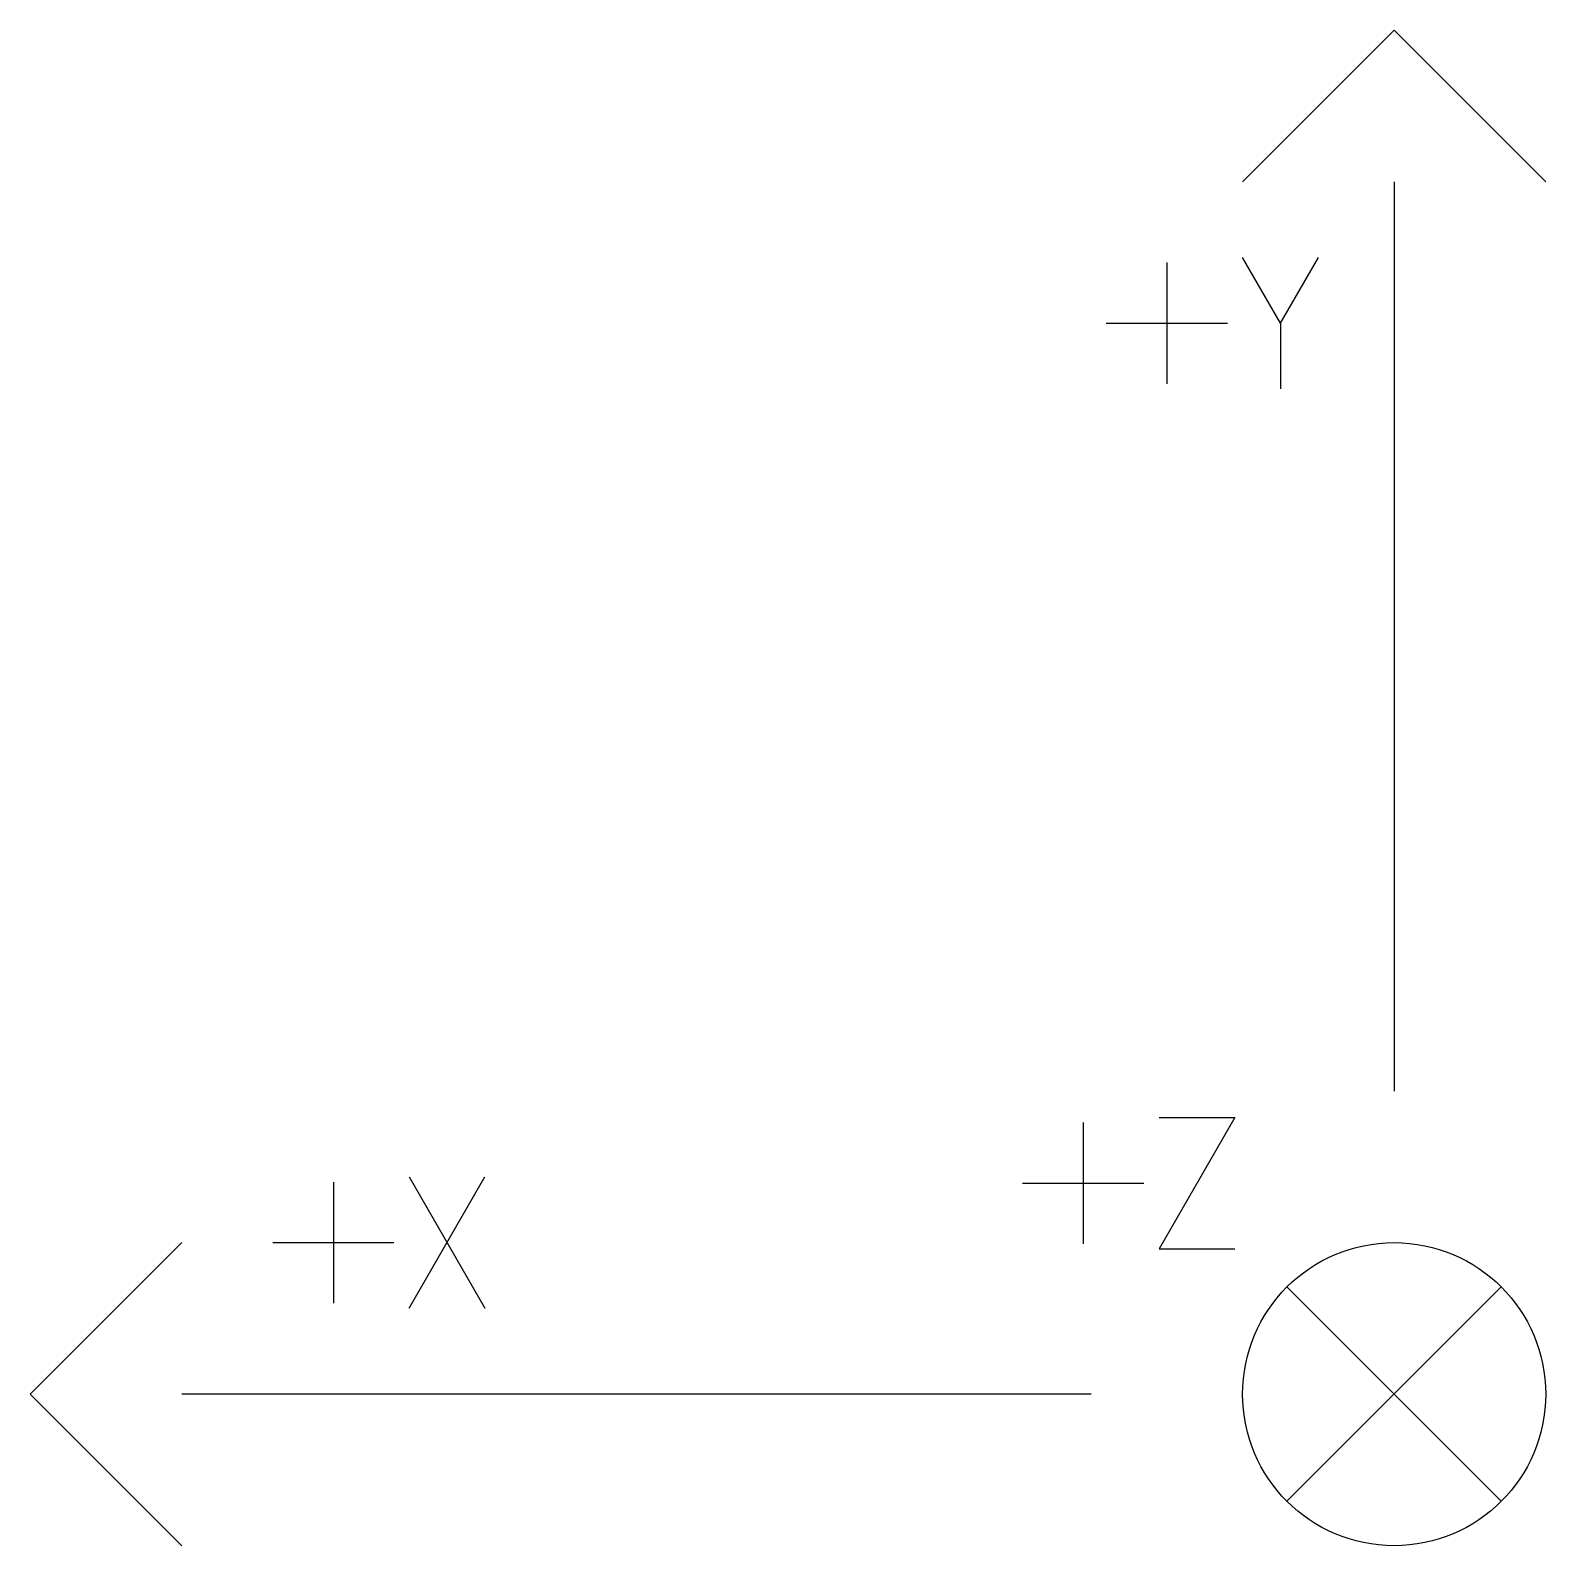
# Model space of a CAD drawing. Extents: x -45 to 5, y -5 to 45.
import ezdxf

# ---------------------------------------------------------------- set-up
doc = ezdxf.new("R2010")
doc.units = 0
doc.layers.add('MODELSKETCH_VISIBLE', color=7, linetype='CONTINUOUS')

msp = doc.modelspace()

# ---------------------------------------------------------------- linework, layer by layer
at = {"layer": 'MODELSKETCH_VISIBLE'}
for p, q in [((-5, 40), (0, 45)), ((5, 40), (0, 45)), ((0, 40), (0, 10)), ((-3.75, 35.335), (-5, 37.5)), ((-3.75, 35.335), (-2.5, 37.5)), ((-7.5, 37.335), (-7.5, 33.335)), ((-9.5, 35.335), (-5.5, 35.335)), ((-3.75, 35.335), (-3.75, 33.17)), ((-7.758, 9.128), (-5.258, 9.128)), ((-5.258, 9.128), (-7.758, 4.798)), ((-10.258, 8.963), (-10.258, 4.963)), ((-35, 7), (-35, 3)), ((-32.5, 2.835), (-30, 7.165)), ((-32.5, 7.165), (-30, 2.835)), ((-12.258, 6.963), (-8.258, 6.963)), ((-40, 5), (-45, 0)), ((-37, 5), (-33, 5)), ((-7.758, 4.798), (-5.258, 4.798)), ((3.536, 3.536), (-3.536, -3.536)), ((-3.536, 3.536), (3.536, -3.536)), ((-40, -5), (-45, 0)), ((-10, 0), (-40, 0))]:
    msp.add_line(p, q, dxfattribs=at)
msp.add_circle((0, 0), 5, dxfattribs=at)

doc.saveas('drawing.dxf')
